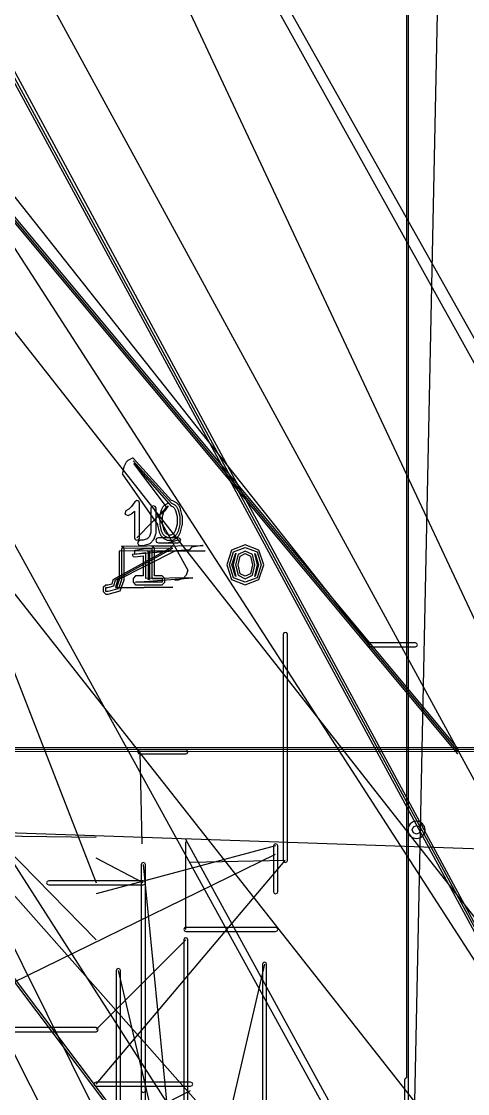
# Model space of a CAD drawing. Extents: x 0 to 334, y -361 to 120.
# Drawn here: x 122.95 to 135.86, y -9.85 to 21.19 of the extents above; entities that cross this region are included whole.
import ezdxf

# ---------------------------------------------------------------- set-up
doc = ezdxf.new("R2010")
doc.units = 0

msp = doc.modelspace()

# ---------------------------------------------------------------- linework, layer by layer
at = {"layer": 'Layer 1'}
for p, q in [((79.31, 84.9092), (292.42, -302.024)), ((301.09, -309.873), (89.04, 81.8172)), ((89.04, 81.6672), (301.09, -310.023)), ((89.24, 81.7422), (300.89, -309.948)), ((96.89, 81.7422), (317.14, -314.473)), ((96.89, 81.7422), (317.14, -310.473)), ((77.19, 81.3792), (138.215, -39.3149)), ((134.095, 80.4992), (134.095, -9.3949)), ((134.095, -21.7549), (136.215, 80.4392)), ((134.155, -21.7549), (134.155, 80.4392)), ((101.579, 77.4792), (246.92, -232.794)), ((75.452423, 70.589328), (319.8, -310.813)), ((134.095, -21.5749), (66.480002, 68.19915)), ((66.480002, 68.07915), (134.095, -21.6949)), ((100.509, 64.4492), (154.965, -35.4949)), ((81.92, 64.1792), (166.845, -43.9449)), ((133.02, 3.1442), (95.13, 51.0092)), ((104.36, 49.6222), (125.105, -3.7458)), ((100.65, 48.8522), (200.47, -105.785)), ((91.66, 44.0822), (183.61, -72.6649)), ((88.075, 35.0192), (220.02, -113.935)), ((106.58, 34.9092), (135.58, 0.1354)), ((135.58, 0.0604), (106.58, 34.8342)), ((135.58, -0.0146), (106.58, 34.7592)), ((125.96817, 8.410012), (125.92056, 8.314774)), ((125.98222, 8.429504), (125.96817, 8.410012)), ((126.02984, 8.477123), (125.98222, 8.429504)), ((126.04933, 8.491172), (126.02984, 8.477123)), ((126.14457, 8.538792), (126.04933, 8.491172)), ((126.14463, 8.538819), (126.14457, 8.538792)), ((126.14497, 8.538989), (126.14463, 8.538819)), ((126.14532, 8.53916), (126.14497, 8.538989)), ((126.14567, 8.539326), (126.14532, 8.53916)), ((126.14601, 8.539493), (126.14567, 8.539326)), ((126.14636, 8.539656), (126.14601, 8.539493)), ((126.14671, 8.539819), (126.14636, 8.539656)), ((126.14706, 8.539978), (126.14671, 8.539819)), ((126.14741, 8.540137), (126.14706, 8.539978)), ((126.14776, 8.540293), (126.14741, 8.540137)), ((126.14812, 8.540449), (126.14776, 8.540293)), ((126.14847, 8.540602), (126.14812, 8.540449)), ((126.14882, 8.540753), (126.14847, 8.540602)), ((126.14918, 8.540902), (126.14882, 8.540753)), ((126.14953, 8.541051), (126.14918, 8.540902)), ((126.14989, 8.541195), (126.14953, 8.541051)), ((126.15025, 8.54134), (126.14989, 8.541195)), ((126.1506, 8.541482), (126.15025, 8.54134)), ((126.15096, 8.541623), (126.1506, 8.541482)), ((126.15132, 8.541761), (126.15096, 8.541623)), ((126.15168, 8.541898), (126.15132, 8.541761)), ((126.15204, 8.542032), (126.15168, 8.541898)), ((126.1524, 8.542165), (126.15204, 8.542032)), ((126.15277, 8.542296), (126.1524, 8.542165)), ((126.15313, 8.542426), (126.15277, 8.542296)), ((126.15349, 8.542552), (126.15313, 8.542426)), ((126.15386, 8.542678), (126.15349, 8.542552)), ((126.15422, 8.542802), (126.15386, 8.542678)), ((126.15459, 8.542924), (126.15422, 8.542802)), ((126.15495, 8.543043), (126.15459, 8.542924)), ((126.15532, 8.543161), (126.15495, 8.543043)), ((126.15569, 8.543277), (126.15532, 8.543161)), ((126.15605, 8.543392), (126.15569, 8.543277)), ((126.15642, 8.543503), (126.15605, 8.543392)), ((126.15679, 8.543615), (126.15642, 8.543503)), ((126.15716, 8.543722), (126.15679, 8.543615)), ((126.15753, 8.54383), (126.15716, 8.543722)), ((126.1579, 8.543934), (126.15753, 8.54383)), ((126.15827, 8.544037), (126.1579, 8.543934)), ((126.15864, 8.544137), (126.15827, 8.544037)), ((126.15901, 8.544237), (126.15864, 8.544137)), ((126.15939, 8.544333), (126.15901, 8.544237)), ((126.15976, 8.544429), (126.15939, 8.544333)), ((126.16013, 8.544522), (126.15976, 8.544429)), ((126.16051, 8.544614), (126.16013, 8.544522)), ((126.16088, 8.544703), (126.16051, 8.544614)), ((126.16126, 8.544791), (126.16088, 8.544703)), ((126.16163, 8.544876), (126.16126, 8.544791)), ((126.16201, 8.54496), (126.16163, 8.544876)), ((126.16238, 8.545041), (126.16201, 8.54496)), ((126.16276, 8.545121), (126.16238, 8.545041)), ((126.16314, 8.545199), (126.16276, 8.545121)), ((126.16352, 8.545275), (126.16314, 8.545199)), ((126.16389, 8.545349), (126.16352, 8.545275)), ((126.16427, 8.545421), (126.16389, 8.545349)), ((126.16465, 8.545491), (126.16427, 8.545421)), ((126.16503, 8.545559), (126.16465, 8.545491)), ((126.16541, 8.545625), (126.16503, 8.545559)), ((126.16579, 8.54569), (126.16541, 8.545625)), ((126.16617, 8.545752), (126.16579, 8.54569)), ((126.16655, 8.545813), (126.16617, 8.545752)), ((126.16693, 8.54587), (126.16655, 8.545813)), ((126.16731, 8.545927), (126.16693, 8.54587)), ((126.16769, 8.545981), (126.16731, 8.545927)), ((126.16807, 8.546034), (126.16769, 8.545981)), ((126.16845, 8.546084), (126.16807, 8.546034)), ((126.16884, 8.546134), (126.16845, 8.546084)), ((126.16922, 8.54618), (126.16884, 8.546134)), ((126.1696, 8.546225), (126.16922, 8.54618)), ((126.16998, 8.546267), (126.1696, 8.546225)), ((126.17037, 8.546308), (126.16998, 8.546267)), ((126.17075, 8.546346), (126.17037, 8.546308)), ((126.17113, 8.546384), (126.17075, 8.546346)), ((126.17151, 8.546418), (126.17113, 8.546384)), ((126.1719, 8.546452), (126.17151, 8.546418)), ((126.17228, 8.546482), (126.1719, 8.546452)), ((126.17267, 8.546512), (126.17228, 8.546482)), ((126.17305, 8.546538), (126.17267, 8.546512)), ((126.17343, 8.546564), (126.17305, 8.546538)), ((126.17382, 8.546586), (126.17343, 8.546564)), ((126.1742, 8.546608), (126.17382, 8.546586)), ((126.17459, 8.546626), (126.1742, 8.546608)), ((126.17497, 8.546644), (126.17459, 8.546626)), ((126.17536, 8.546658), (126.17497, 8.546644)), ((126.17574, 8.546672), (126.17536, 8.546658)), ((126.17613, 8.546683), (126.17574, 8.546672)), ((126.17651, 8.546693), (126.17613, 8.546683)), ((126.1769, 8.546699), (126.17651, 8.546693)), ((126.17728, 8.546705), (126.1769, 8.546699)), ((126.17767, 8.546708), (126.17728, 8.546705)), ((126.17805, 8.54671), (126.17767, 8.546708)), ((126.17811, 8.54671), (126.17805, 8.54671)), ((127.2909, 7.320013), (126.17811, 8.54671)), ((126.17811, 8.47171), (127.291, 7.24502)), ((126.19582, 8.39671), (127.273, 7.17002)), ((127.14428, 7.135757), (126.19582, 8.39671)), ((125.86726, 8.108947), (125.86502, 8.090757)), ((125.86502, 8.090757), (126.882, 6.62597)), ((125.91488, 8.299423), (125.86726, 8.108947)), ((125.92056, 8.314774), (125.91488, 8.299423)), ((126.13681, 7.149937), (126.05543, 7.068556)), ((126.22793, 7.286615), (126.13681, 7.149937)), ((126.28998, 7.319995), (126.22793, 7.286615)), ((126.29065, 7.320002), (126.28998, 7.319995)), ((126.29033, 6.245015), (127.196, 7.17003)), ((126.343901, 7.298163), (126.29065, 7.320002)), ((126.366, 7.24502), (126.343901, 7.298163)), ((126.366, 6.24502), (126.366, 7.24502)), ((126.714397, 7.148063), (126.69243, 7.09503)), ((126.76743, 7.17003), (126.714397, 7.148063)), ((126.820033, 7.148063), (126.767, 7.17003)), ((126.767, 7.17003), (126.76743, 7.17003)), ((126.842, 7.09503), (126.820033, 7.148063)), ((127.00462, 7.054536), (127.05224, 7.149774)), ((127.05224, 7.149774), (127.09986, 7.197393)), ((127.09986, 7.197393), (127.19509, 7.245013)), ((127.196, 7.17003), (127.10076, 7.027172)), ((127.273, 7.17002), (127.34151, 7.135761)), ((127.32444, 7.312095), (127.2909, 7.320013)), ((127.291, 7.24502), (127.38624, 7.1974)), ((127.41968, 7.264475), (127.32444, 7.312095)), ((127.38624, 7.1974), (127.43386, 7.149781)), ((127.43917, 7.250426), (127.41968, 7.264475)), ((127.43386, 7.149781), (127.48148, 7.054543)), ((127.48679, 7.202807), (127.43917, 7.250426)), ((127.50084, 7.183315), (127.48679, 7.202807)), ((127.54846, 7.088077), (127.50084, 7.183315)), ((125.97108, 7.02638), (125.93754, 6.925757)), ((125.93754, 6.925757), (126.03816, 6.892216)), ((126.05543, 7.068556), (125.97108, 7.02638)), ((126.03816, 6.892216), (126.1334, 6.939835)), ((126.1334, 6.939835), (126.15289, 6.953884)), ((126.15289, 6.953884), (126.21533, 7.016327)), ((126.21533, 7.016327), (126.216, 6.24502)), ((126.69243, 7.09503), (126.692, 6.39292)), ((126.76743, 7.09503), (127.767, 5.30575)), ((126.84272, 6.380744), (126.842, 7.09503)), ((127.00553, 6.931934), (126.91029, 6.884315)), ((126.957, 6.86406), (127.00462, 7.054536)), ((126.95791, 6.625972), (126.957, 6.86406)), ((127.10076, 7.027172), (127.00553, 6.931934)), ((127.032, 6.85483), (127.07538, 7.028362)), ((127.0322, 6.635205), (127.032, 6.85483)), ((127.07538, 7.028362), (127.11388, 7.10535)), ((127.11388, 7.10535), (127.14428, 7.135757)), ((127.34151, 7.135761), (127.37192, 7.105354)), ((127.37192, 7.105354), (127.41041, 7.028366)), ((127.41041, 7.028366), (127.4538, 6.854834)), ((127.4538, 6.854834), (127.454, 6.6352)), ((127.48148, 7.054543), (127.5291, 6.864067)), ((127.5291, 6.864067), (127.529, 6.62597)), ((127.55414, 7.072726), (127.54846, 7.088077)), ((127.60176, 6.88225), (127.55414, 7.072726)), ((127.604, 6.86406), (127.60176, 6.88225)), ((127.6041, 6.625972), (127.604, 6.86406)), ((126.882, 6.62597), (126.88424, 6.60778)), ((126.88424, 6.60778), (126.93186, 6.417304)), ((127.00553, 6.435496), (126.95791, 6.625972)), ((127.07558, 6.461673), (127.0322, 6.635205)), ((127.454, 6.6352), (127.41061, 6.461668)), ((127.529, 6.62597), (127.48138, 6.435494)), ((127.55424, 6.417306), (127.60186, 6.607782)), ((127.60186, 6.607782), (127.6041, 6.625972)), ((126.216, 6.24502), (126.237967, 6.191987)), ((126.344033, 6.191987), (126.366, 6.24502)), ((126.58363, 6.208206), (126.46911, 6.170035)), ((126.65383, 6.278406), (126.58363, 6.208206)), ((126.692, 6.39292), (126.65383, 6.278406)), ((126.77313, 6.184854), (126.79125, 6.21417)), ((126.79125, 6.21417), (126.83887, 6.357027)), ((126.857257, 6.223063), (126.83529, 6.17003)), ((126.83887, 6.357027), (126.84272, 6.380744)), ((126.91029, 6.24503), (126.857257, 6.223063)), ((127.482, 6.24503), (126.91029, 6.24503)), ((126.93186, 6.417304), (126.93754, 6.401953)), ((126.93754, 6.401953), (126.98515, 6.306715)), ((126.98515, 6.306715), (126.9992, 6.287223)), ((126.9992, 6.287223), (127.04682, 6.239604)), ((127.05315, 6.340258), (127.00553, 6.435496)), ((127.04682, 6.239604), (127.06631, 6.225555)), ((127.10077, 6.292639), (127.05315, 6.340258)), ((127.06631, 6.225555), (127.16155, 6.177936)), ((127.11408, 6.384685), (127.07558, 6.461673)), ((127.196, 6.24502), (127.10077, 6.292639)), ((127.14448, 6.354278), (127.11408, 6.384685)), ((127.213, 6.32002), (127.14448, 6.354278)), ((127.2909, 6.245018), (127.196, 6.24502)), ((127.2732, 6.320015), (127.213, 6.32002)), ((127.34171, 6.354273), (127.2732, 6.320015)), ((127.38614, 6.292637), (127.2909, 6.245018)), ((127.32454, 6.177938), (127.41978, 6.225557)), ((127.37212, 6.38468), (127.34171, 6.354273)), ((127.41061, 6.461668), (127.37212, 6.38468)), ((127.43376, 6.340256), (127.38614, 6.292637)), ((127.41978, 6.225557), (127.43927, 6.239606)), ((127.48138, 6.435494), (127.43376, 6.340256)), ((127.43927, 6.239606), (127.48689, 6.287225)), ((127.535033, 6.223063), (127.482, 6.24503)), ((127.48689, 6.287225), (127.50094, 6.306717)), ((127.50094, 6.306717), (127.54856, 6.401955)), ((127.557, 6.17003), (127.535033, 6.223063)), ((127.54856, 6.401955), (127.55424, 6.417306)), ((127.24984, 5.944412), (125.591, 5.02316)), ((125.66653, 5.023158), (127.32484, 5.944412)), ((125.846, 6.00246), (127.32484, 6.019412)), ((125.921, 5.92746), (125.846, 6.00246)), ((127.32484, 5.944412), (125.846, 5.92746)), ((125.846, 5.92746), (125.846, 5.02316)), ((125.92113, 5.023155), (125.921, 5.92746)), ((127.80969, 5.897537), (126.151, 5.76079)), ((126.226, 5.88058), (126.54426, 5.927455)), ((126.237967, 6.191987), (126.291, 6.17002)), ((126.291, 6.17002), (126.344033, 6.191987)), ((126.332967, 6.148063), (126.311, 6.09503)), ((126.311, 6.09503), (126.332967, 6.041997)), ((126.386, 6.17003), (126.332967, 6.148063)), ((126.332967, 6.041997), (126.386, 6.02003)), ((126.46911, 6.170035), (126.386, 6.17003)), ((126.386, 6.02003), (126.482, 6.02003)), ((126.482, 6.02003), (126.50572, 6.023879)), ((126.50572, 6.023879), (126.64858, 6.071498)), ((126.54426, 5.927455), (126.724, 5.92746)), ((126.64858, 6.071498), (126.67789, 6.089616)), ((126.67789, 6.089616), (126.77313, 6.184854)), ((126.724, 6.00246), (128.20295, 6.019412)), ((126.799, 5.92746), (126.724, 6.00246)), ((126.724, 5.92746), (126.724, 5.06613)), ((126.799, 5.14113), (126.799, 5.92746)), ((126.83529, 6.17003), (126.857257, 6.116997)), ((126.857257, 6.116997), (126.91029, 6.09503)), ((126.91029, 6.09503), (127.482, 6.09503)), ((127.16155, 6.177936), (127.19509, 6.170018)), ((127.19509, 6.170018), (127.291, 6.17002)), ((127.48172, 6.17003), (127.196, 6.09503)), ((127.32484, 6.019412), (127.24984, 5.944412)), ((127.291, 6.17002), (127.32454, 6.177938)), ((127.482, 6.09503), (127.535033, 6.116997)), ((127.535033, 6.116997), (127.557, 6.17003)), ((127.87376, 5.971737), (127.80969, 5.897537)), ((128.19202, 6.018612), (127.87376, 5.971737)), ((128.20295, 6.019412), (128.19202, 6.018612)), ((129.42607, 6.03699), (129.02841, 5.883066)), ((129.08374, 5.832433), (129.42607, 5.96199)), ((129.82286, 5.883036), (129.42607, 6.03699)), ((129.42607, 6.03699), (129.42607, 6.03699)), ((129.42607, 5.96199), (129.7675, 5.832433)), ((129.42607, 5.96199), (129.42607, 5.96199)), ((125.74092, 5.02316), (127.39984, 5.869412)), ((127.39984, 5.869412), (125.771, 5.85246)), ((125.771, 5.85246), (125.771, 5.02316)), ((126.151, 5.76079), (126.176963, 5.704047)), ((126.176963, 5.704047), (126.23687, 5.686582)), ((126.22596, 5.760785), (126.226, 5.88058)), ((126.546, 5.80766), (126.22596, 5.760785)), ((126.23687, 5.686582), (126.47104, 5.72088)), ((126.47104, 5.72088), (126.471, 5.14113)), ((126.546, 5.06613), (126.546, 5.80766)), ((126.60615, 5.852452), (128.26488, 5.869412)), ((126.621, 5.80766), (126.60615, 5.852452)), ((126.62103, 5.066127), (126.621, 5.80766)), ((128.26488, 5.869412), (126.649, 5.85246)), ((126.649, 5.85246), (126.649, 5.06613)), ((129.02835, 5.882999), (128.89106, 5.457433)), ((128.96606, 5.457433), (129.08374, 5.832433)), ((129.02841, 5.883066), (129.02835, 5.882999)), ((129.04106, 5.457433), (129.1391, 5.781834)), ((129.15025, 5.793402), (129.07203, 5.457433)), ((129.1391, 5.781834), (129.15025, 5.793402)), ((129.21657, 5.757563), (129.14703, 5.457433)), ((129.15025, 5.793402), (129.15025, 5.793402)), ((129.42607, 5.857823), (129.21657, 5.757563)), ((129.22203, 5.457433), (129.27801, 5.714552)), ((129.27801, 5.714552), (129.42607, 5.782823)), ((129.63556, 5.757563), (129.42607, 5.857823)), ((129.42607, 5.857823), (129.42607, 5.857823)), ((129.42607, 5.782823), (129.57393, 5.714823)), ((129.42607, 5.782823), (129.42607, 5.782823)), ((129.57393, 5.714823), (129.57432, 5.714263)), ((129.57432, 5.714263), (129.63099, 5.457433)), ((129.70599, 5.457433), (129.63556, 5.757563)), ((129.70361, 5.790868), (129.71198, 5.782008)), ((129.78099, 5.457433), (129.70361, 5.790868)), ((129.70361, 5.790868), (129.70361, 5.790868)), ((129.71198, 5.782008), (129.7123, 5.781659)), ((129.7123, 5.781659), (129.81107, 5.457433)), ((129.7675, 5.832433), (129.88607, 5.457433)), ((129.96107, 5.457433), (129.82286, 5.883036)), ((127.767, 5.30575), (127.71938, 5.162893)), ((128.89106, 5.457433), (129.02822, 5.032006)), ((129.08374, 5.082433), (128.96606, 5.457433)), ((129.1391, 5.133031), (129.04106, 5.457433)), ((129.07203, 5.457433), (129.15018, 5.121607)), ((129.14703, 5.457433), (129.21657, 5.157303)), ((129.27802, 5.200311), (129.22203, 5.457433)), ((129.63099, 5.457433), (129.57419, 5.200414)), ((129.63556, 5.157303), (129.70599, 5.457433)), ((129.70362, 5.124068), (129.78099, 5.457433)), ((129.81107, 5.457433), (129.71217, 5.133068)), ((129.88607, 5.457433), (129.7675, 5.082433)), ((129.82286, 5.031835), (129.96107, 5.457433)), ((125.591, 5.02316), (125.56404, 4.901178)), ((125.61749, 4.848028), (125.66653, 5.023158)), ((125.68185, 4.807981), (125.74092, 5.02316)), ((125.771, 5.02316), (125.70511, 4.824677)), ((125.846, 5.02316), (125.75417, 4.767952)), ((125.80353, 4.711366), (125.92113, 5.023155)), ((126.252, 5.14113), (126.177, 5.06613)), ((126.177, 5.06613), (126.177, 4.95545)), ((126.471, 5.14113), (126.252, 5.14113)), ((126.252, 4.95545), (127.91054, 5.083084)), ((127.91054, 5.083084), (126.546, 5.06613)), ((126.612, 5.03045), (126.62103, 5.066127)), ((126.65803, 5.030453), (126.612, 5.03045)), ((126.649, 5.06613), (126.65803, 5.030453)), ((126.724, 5.06613), (127.018, 5.06613)), ((127.018, 5.14113), (126.799, 5.14113)), ((127.093, 5.06613), (127.018, 5.14113)), ((127.018, 5.06613), (127.018, 4.95545)), ((127.093, 4.95545), (127.093, 5.06613)), ((127.48128, 5.020036), (127.386, 5.02003)), ((127.62414, 5.067655), (127.48128, 5.020036)), ((127.71938, 5.162893), (127.62414, 5.067655)), ((129.02822, 5.032006), (129.02854, 5.031662)), ((129.02854, 5.031662), (129.42607, 4.878527)), ((129.42607, 4.953527), (129.08374, 5.082433)), ((129.15018, 5.121607), (129.1391, 5.133031)), ((129.21657, 5.157303), (129.42607, 5.057693)), ((129.42607, 5.132693), (129.27802, 5.200311)), ((129.57406, 5.200231), (129.42607, 5.132693)), ((129.42607, 5.057693), (129.63556, 5.157303)), ((129.7675, 5.082433), (129.42607, 4.953527)), ((129.42607, 4.878527), (129.82286, 5.031835)), ((129.57419, 5.200414), (129.57406, 5.200231)), ((129.69706, 5.114375), (129.69693, 5.114191)), ((129.69693, 5.114191), (129.69702, 5.114322)), ((129.69702, 5.114322), (129.69706, 5.114375)), ((129.69706, 5.114375), (129.69706, 5.114375)), ((129.71211, 5.132997), (129.70362, 5.124068)), ((129.71217, 5.133068), (129.71211, 5.132997)), ((125.392, 4.8742), (125.317, 4.7992)), ((125.317, 4.7992), (125.317, 4.68852)), ((125.317, 4.68852), (125.392, 4.61352)), ((125.44847, 4.874202), (125.392, 4.8742)), ((125.392, 4.68852), (125.392, 4.7992)), ((125.392, 4.7992), (125.449, 4.7992)), ((125.46087, 4.688525), (125.392, 4.68852)), ((125.56404, 4.901172), (125.44847, 4.874202)), ((125.449, 4.7992), (125.61749, 4.848028)), ((125.75417, 4.767952), (125.46087, 4.688525)), ((125.461, 4.61352), (125.80353, 4.711366)), ((125.56404, 4.901178), (125.56404, 4.901172)), ((127.32872, 4.811842), (125.67, 4.79488)), ((125.67, 4.794886), (127.32872, 4.811842)), ((125.67, 4.794883), (125.67, 4.794886)), ((125.67, 4.79488), (125.67, 4.794883)), ((125.70483, 4.824437), (125.68185, 4.807981)), ((125.70511, 4.824677), (125.70483, 4.824437)), ((126.177, 4.95545), (126.252, 4.88045)), ((127.018, 4.95545), (126.252, 4.95545)), ((126.252, 4.88045), (127.018, 4.88045)), ((127.018, 4.88045), (127.093, 4.95545)), ((125.392, 4.61352), (125.461, 4.61352)), ((130.542574, 3.486626), (130.525, 3.4442)), ((130.525, 3.4442), (130.525, -3.0958)), ((130.585, 3.5042), (130.542574, 3.486626)), ((130.627426, 3.486626), (130.585, 3.5042)), ((130.585, 3.5042), (130.585, 3.5042)), ((130.645, 3.4442), (130.627426, 3.486626)), ((130.645, -3.0958), (130.645, 3.4442)), ((132.977574, 3.186626), (132.96, 3.1442)), ((132.96, 3.1442), (132.977574, 3.101774)), ((133.02, 3.2042), (132.977574, 3.186626)), ((134.35, 3.2042), (133.02, 3.2042)), ((134.392426, 3.186626), (134.35, 3.2042)), ((134.41, 3.1442), (134.392426, 3.186626)), ((134.392426, 3.101774), (134.41, 3.1442)), ((132.977574, 3.101774), (133.02, 3.0842)), ((133.02, 3.0842), (134.35, 3.0842)), ((134.35, 3.0842), (134.392426, 3.101774)), ((171.8, 0.182197), (0.049976, 0.0992)), ((171.80002, 0.132197), (0.05002, 0.0492)), ((0.050024, -0.0008), (171.8, 0.082197)), ((126.332574, 0.086626), (126.315, 0.0442)), ((126.315, 0.0442), (126.332574, 0.001774)), ((126.375, 0.1042), (126.332574, 0.086626)), ((126.332574, 0.001774), (126.375, -0.0158)), ((127.705, 0.104199), (126.375, 0.1042)), ((126.375, 0.0442), (126.435, -2.6158)), ((127.747426, 0.086625), (127.705, 0.104199)), ((127.705, -0.015801), (127.747426, 0.001773)), ((127.765, 0.044199), (127.747426, 0.086625)), ((127.747426, 0.001773), (127.765, 0.044199)), ((135.58, 0.1354), (135.505, 0.0604)), ((135.505, 0.0604), (135.58, -0.0146)), ((126.375, -0.0158), (127.705, -0.015801)), ((141.845, -2.96205), (116.025, -2.0758)), ((134.14903, -2.118929), (134.13, -2.2146)), ((134.20322, -2.037823), (134.14903, -2.118929)), ((134.28433, -1.98363), (134.20322, -2.037823)), ((134.255, -2.2146), (134.291612, -2.126212)), ((134.38, -1.9646), (134.28433, -1.98363)), ((134.291612, -2.126212), (134.38, -2.0896)), ((134.47567, -1.98363), (134.38, -1.9646)), ((134.38, -1.9646), (134.38, -1.9646)), ((134.38, -2.0896), (134.468388, -2.126212)), ((134.468388, -2.126212), (134.505, -2.2146)), ((134.55678, -2.037823), (134.47567, -1.98363)), ((134.61097, -2.118929), (134.55678, -2.037823)), ((134.63, -2.2146), (134.61097, -2.118929)), ((120.565, -2.3608), (125.105, -2.4208)), ((134.13, -2.2146), (134.14903, -2.310271)), ((134.14903, -2.310271), (134.20322, -2.391377)), ((134.20322, -2.391377), (134.28433, -2.44557)), ((134.291612, -2.302988), (134.255, -2.2146)), ((134.28433, -2.44557), (134.38, -2.4646)), ((134.38, -2.3396), (134.291612, -2.302988)), ((134.468388, -2.302988), (134.38, -2.3396)), ((134.38, -2.4646), (134.47567, -2.44557)), ((134.505, -2.2146), (134.468388, -2.302988)), ((134.47567, -2.44557), (134.55678, -2.391377)), ((134.505, -2.2146), (134.505, -2.2146)), ((134.55678, -2.391377), (134.61097, -2.310271)), ((134.61097, -2.310271), (134.63, -2.2146)), ((121.235, -2.6158), (125.105, -10.4158)), ((122.505, -2.7358), (125.105, -5.3958)), ((130.305, -2.6758), (125.105, -4.0658)), ((132.437, -11.12455), (127.705, -2.4958)), ((127.705, -5.0958), (127.705, -2.5558)), ((130.262574, -2.633374), (130.245, -2.6758)), ((130.245, -2.6758), (130.245, -4.0058)), ((130.305, -2.6158), (130.262574, -2.633374)), ((130.347426, -2.633374), (130.305, -2.6158)), ((130.305, -2.6158), (130.305, -2.6158)), ((130.365, -2.6758), (130.347426, -2.633374)), ((130.365, -4.0058), (130.365, -2.6758)), ((119.905, -7.9958), (130.305, -2.9158)), ((126.475, -3.7458), (125.105, -3.0358)), ((125.105, -9.5758), (130.585, -3.0958)), ((130.585, -3.0958), (127.845, -3.1558)), ((130.525, -3.0958), (130.542574, -3.138226)), ((130.627426, -3.138226), (130.645, -3.0958)), ((126.432574, -3.173374), (126.415, -3.2158)), ((126.415, -3.2158), (126.415, -9.7558)), ((126.475, -3.1558), (126.432574, -3.173374)), ((126.517426, -3.173374), (126.475, -3.1558)), ((126.475, -3.1558), (126.475, -3.1558)), ((126.475, -3.2158), (127.845, -17.1258)), ((126.535, -3.2158), (126.517426, -3.173374)), ((126.535, -9.7558), (126.535, -3.2158)), ((130.542574, -3.138226), (130.585, -3.1558)), ((130.585, -3.1558), (130.627426, -3.138226)), ((123.692574, -3.703374), (123.675, -3.7458)), ((123.735, -3.6858), (123.692574, -3.703374)), ((126.475, -3.6858), (123.735, -3.6858)), ((126.517426, -3.703374), (126.475, -3.6858)), ((126.535, -3.7458), (126.517426, -3.703374)), ((123.675, -3.7458), (123.692574, -3.788226)), ((123.692574, -3.788226), (123.735, -3.8058)), ((123.735, -3.8058), (126.475, -3.8058)), ((126.475, -3.8058), (126.517426, -3.788226)), ((126.517426, -3.788226), (126.535, -3.7458)), ((130.245, -4.0058), (130.262574, -4.048226)), ((130.347426, -4.048226), (130.365, -4.0058)), ((130.262574, -4.048226), (130.305, -4.0658)), ((130.305, -4.0658), (130.347426, -4.048226)), ((127.662574, -5.053374), (127.645, -5.0958)), ((127.645, -5.0958), (127.662574, -5.138226)), ((127.705, -5.0358), (127.662574, -5.053374)), ((127.662574, -5.138226), (127.705, -5.1558)), ((130.305, -5.0358), (127.705, -5.0358)), ((127.705, -5.1558), (130.305, -5.1558)), ((130.347426, -5.053374), (130.305, -5.0358)), ((130.305, -5.1558), (130.347426, -5.138226)), ((130.365, -5.0958), (130.347426, -5.053374)), ((130.347426, -5.138226), (130.365, -5.0958)), ((127.705, -5.3958), (125.105, -7.9958)), ((127.662574, -5.353374), (127.645, -5.3958)), ((127.645, -5.3958), (127.645, -10.5358)), ((127.705, -5.3358), (127.662574, -5.353374)), ((127.747426, -5.353374), (127.705, -5.3358)), ((127.705, -5.3358), (127.705, -5.3358)), ((127.765, -5.3958), (127.747426, -5.353374)), ((127.765, -10.5358), (127.765, -5.3958)), ((129.985, -6.1058), (127.86, -15.2458)), ((129.942574, -6.063374), (129.925, -6.1058)), ((129.925, -6.1058), (129.925, -10.6458)), ((129.985, -6.0458), (129.942574, -6.063374)), ((130.027426, -6.063374), (129.985, -6.0458)), ((129.985, -6.0458), (129.985, -6.0458)), ((130.045, -6.1058), (130.027426, -6.063374)), ((130.045, -10.6458), (130.045, -6.1058)), ((125.707574, -6.243374), (125.69, -6.2858)), ((125.69, -6.2858), (125.69, -10.8258)), ((125.75, -6.2258), (125.707574, -6.243374)), ((125.792426, -6.243374), (125.75, -6.2258)), ((125.75, -6.2258), (125.75, -6.2258)), ((125.75, -6.2858), (127.89, -15.4258)), ((125.81, -6.2858), (125.792426, -6.243374)), ((125.81, -10.8258), (125.81, -6.2858)), ((125.105, -7.9358), (119.905, -7.9358)), ((119.905, -8.0558), (125.105, -8.0558)), ((125.147426, -7.953374), (125.105, -7.9358)), ((125.105, -8.0558), (125.147426, -8.038226)), ((125.165, -7.9958), (125.147426, -7.953374)), ((125.147426, -8.038226), (125.165, -7.9958)), ((125.062574, -9.533374), (125.045, -9.5758)), ((125.045, -9.5758), (125.062574, -9.618226)), ((125.105, -9.5158), (125.062574, -9.533374)), ((125.062574, -9.618226), (125.105, -9.6358)), ((127.845, -9.5158), (125.105, -9.5158)), ((127.887426, -9.533374), (127.845, -9.5158)), ((127.845, -9.6358), (127.887426, -9.618226)), ((127.905, -9.5758), (127.887426, -9.533374)), ((127.887426, -9.618226), (127.905, -9.5758)), ((134.052574, -9.412474), (134.035, -9.4549)), ((134.035, -9.4549), (134.035, -21.7549)), ((134.095, -9.3949), (134.052574, -9.412474)), ((125.105, -9.6358), (127.845, -9.6358)), ((126.432574, -9.653374), (126.415, -9.6958)), ((126.415, -9.6958), (126.415, -10.4658)), ((126.415, -9.7558), (126.432574, -9.798226)), ((126.475, -9.6358), (126.432574, -9.653374)), ((126.432574, -9.798226), (126.475, -9.8158)), ((126.517426, -9.653374), (126.475, -9.6358)), ((126.475, -9.6358), (126.475, -9.6358)), ((126.475, -10.4658), (127.845, -9.7558)), ((126.475, -9.8158), (126.517426, -9.798226)), ((126.535, -9.6958), (126.517426, -9.653374)), ((126.517426, -9.798226), (126.535, -9.7558)), ((126.535, -10.4658), (126.535, -9.6958))]:
    msp.add_line(p, q, dxfattribs=at)

doc.saveas('drawing.dxf')
